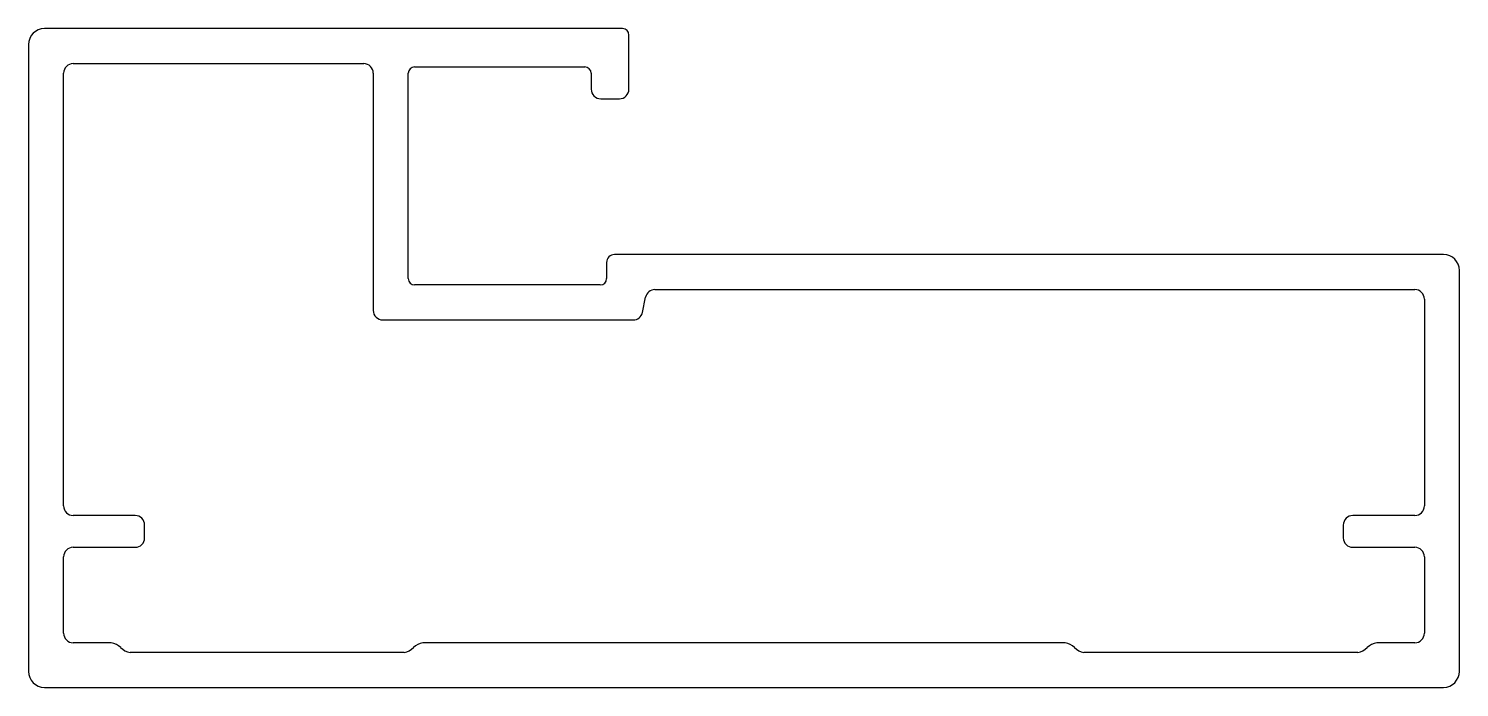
# Model space of a CAD drawing. Extents: x 402.6 to 447.6, y 865.5 to 886.2.
import ezdxf

# ---------------------------------------------------------------- set-up
doc = ezdxf.new("R2010")
doc.units = 0
doc.layers.get('0').update_dxf_attribs({"linetype": 'CONTINUOUS'})

msp = doc.modelspace()

# ---------------------------------------------------------------- linework, layer by layer
for p, q in [((421.328, 886.207), (403.146, 886.207)), ((402.646, 885.707), (402.646, 866.008)), ((421.528, 884.303), (421.528, 886.007)), ((403.746, 871.208), (403.746, 884.807)), ((404.046, 885.107), (413.186, 885.107)), ((413.486, 884.807), (413.486, 877.353)), ((414.586, 878.353), (414.586, 884.807)), ((414.786, 885.007), (420.141, 885.007)), ((420.341, 884.807), (420.341, 884.303)), ((420.641, 884.003), (421.228, 884.003)), ((447.149, 879.108), (421.076, 879.108)), ((420.826, 878.858), (420.826, 878.353)), ((447.649, 866.008), (447.649, 878.608)), ((420.626, 878.153), (414.786, 878.153)), ((421.954, 877.292), (422.053, 877.769)), ((422.347, 878.008), (446.249, 878.008)), ((446.549, 877.708), (446.549, 871.208)), ((413.786, 877.053), (421.661, 877.053)), ((405.996, 870.908), (404.046, 870.908)), ((446.249, 870.908), (444.299, 870.908)), ((406.296, 870.208), (406.296, 870.608)), ((443.999, 870.608), (443.999, 870.208)), ((403.746, 867.208), (403.746, 869.608)), ((404.046, 869.908), (405.996, 869.908)), ((444.299, 869.908), (446.249, 869.908)), ((446.549, 869.608), (446.549, 867.208)), ((405.246, 866.908), (404.046, 866.908)), ((435.248, 866.908), (415.048, 866.908)), ((446.249, 866.908), (445.049, 866.908)), ((414.456, 866.608), (405.838, 866.608)), ((444.458, 866.608), (435.839, 866.608)), ((403.146, 865.508), (447.149, 865.508))]:
    msp.add_line(p, q)
for centre, radius, start, end in [((403.146, 885.707), 0.5, 90, 180), ((421.328, 886.007), 0.2, 0, 90), ((404.046, 884.807), 0.3, 90, 180), ((413.186, 884.807), 0.3, 0, 90), ((414.786, 884.807), 0.2, 90, 180), ((420.141, 884.807), 0.2, 0, 90), ((420.641, 884.303), 0.3, 180, 270), ((421.228, 884.303), 0.3, 270, 0), ((421.076, 878.858), 0.25, 90, 180), ((447.149, 878.608), 0.5, 0, 90), ((414.786, 878.353), 0.2, 180, 270), ((420.626, 878.353), 0.2, 270, 360), ((422.347, 877.708), 0.3, 90, 168.2644), ((446.249, 877.708), 0.3, 0, 90), ((413.786, 877.353), 0.3, 180, 270), ((421.661, 877.353), 0.3, 270, 348.2644), ((404.046, 871.208), 0.3, 180, 270), ((405.996, 870.608), 0.3, 360, 90), ((444.299, 870.608), 0.3, 90, 180), ((446.249, 871.208), 0.3, 270, 0), ((405.996, 870.208), 0.3, 270, 0), ((444.299, 870.208), 0.3, 180, 270), ((404.046, 869.608), 0.3, 90, 180), ((446.249, 869.608), 0.3, 0, 90), ((404.046, 867.208), 0.3, 180, 270), ((405.158, 866.368), 0.547, 45.451, 80.7705), ((415.135, 866.368), 0.547, 99.2295, 134.549), ((435.16, 866.368), 0.547, 45.451, 80.7705), ((445.137, 866.368), 0.547, 99.2295, 134.549), ((446.249, 867.208), 0.3, 270, 360), ((405.925, 867.147), 0.547, 225.451, 260.7705), ((414.368, 867.147), 0.547, 279.2295, 314.549), ((435.927, 867.147), 0.547, 225.451, 260.7705), ((444.37, 867.147), 0.547, 279.2295, 314.549), ((403.146, 866.008), 0.5, 180, 270), ((447.149, 866.008), 0.5, 270, 0)]:
    msp.add_arc(centre, radius, start, end)

doc.saveas('drawing.dxf')
